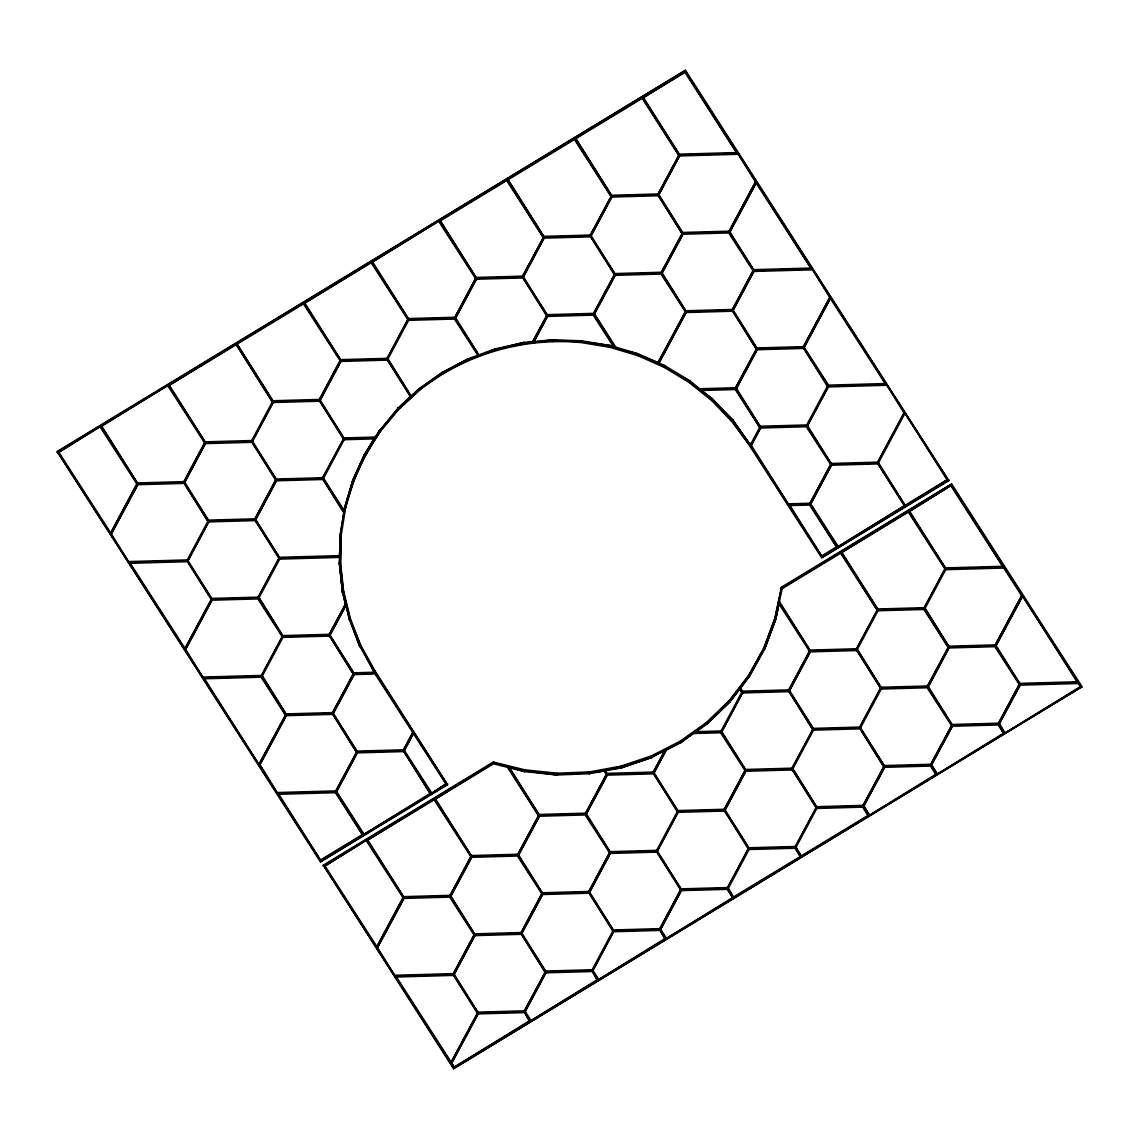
<?xml version="1.0" encoding="UTF-8"?>
<svg xmlns="http://www.w3.org/2000/svg" width="1139" height="1139" viewBox="0 0 1139 1139"><rect width="100%" height="100%" fill="white"/><g stroke="black" fill="none" stroke-linecap="round" stroke-linejoin="round"><path stroke-width="1.5" d="M283.17 636.416L258.909 597.576L283.17 636.416L328.844 635.135L345.444 604.396L342.469 592.323L339.394 564.132L339.749 556.601L336.233 556.7M255.421 520.11L276.848 479.989L255.421 520.11L279.881 558.124L339.564 556.444L340.091 535.686L343.964 512.023L343.75 512.849L322.522 478.707L343.024 510.571M339.579 563.193L339.749 556.601L339.394 564.132L339.579 563.278L342.469 592.294L339.579 563.278L339.379 564.004M340.29 534.903L339.564 556.444L340.319 534.775L340.091 535.686L343.964 512.023M345.772 507.026L345.558 507.88C352.207 480.245 364.423 454.404 380.583 431.112L398.764 409.328L419.75 390.051C464.968 354.058 524.054 337.116 581.502 342.625L610.12 347.352L637.925 355.681L664.379 367.456L689.095 382.476L711.661 400.544L731.622 421.245L748.693 444.31L821.689 557.783L948.773 480.672L685.464 70.276L57.149 451.471L320.443 861.867L447.527 784.771L374.546 671.327L360.679 646.297L350.257 619.801L343.451 592.18L340.376 564.061L341.088 535.771L345.772 507.026L353.958 479.975L365.69 454.247L380.782 430.286L398.977 408.488L419.949 389.225L443.37 372.837L468.798 359.597L494.198 350.328M447.527 784.771L374.745 670.487L360.878 645.471L350.47 618.975L343.651 591.369L340.575 563.236L341.287 534.917L341.088 535.771M360.009 645.941L359.81 646.738L349.502 619.217L346 605.008L329.726 635.605L354.186 673.619L374.489 673.049L374.688 672.224L359.995 645.913L374.489 673.049L373.905 670.999L373.677 671.768M606.375 774.677L604.225 770.206L606.375 774.677L585.161 813.986L539.487 815.268L508.862 767.672L509.062 766.846L524.723 770.761L524.623 771.616L556.999 774.99L589.376 773.723L621.268 767.843L652.006 757.421L664.962 750.088L652.106 756.638L621.268 767.843L606.873 769.793L614.989 768.213M589.418 773.708L589.717 772.883M343.992 511.397L344.804 506.784L344.192 510.571L323.362 478.195L343.992 511.397L353.019 479.619L364.779 453.863L374.731 438.045L364.594 454.66L352.834 480.416L344.633 507.581L344.832 506.755M652.006 757.421L652.206 756.595L651.907 757.463L652.206 756.595L651.907 757.463L621.367 767.8L621.51 767.017M349.531 619.303L359.767 646.681M778.805 604.695L775.702 619.289L764.881 648.105L749.462 675.911L729.729 702.08L706.693 724.233L729.971 701.24L739.909 688.34L741.845 692.484L739.709 689.166L729.729 702.08L706.792 724.176L695.089 732.505L720.873 731.936L745.333 769.964L723.906 810.085L678.232 811.367L653.772 773.353L666.514 749.291L680.866 741.959L693.665 733.516L720.674 732.761L745.134 770.776M540.028 772.783L556.999 774.99L557.199 774.164L567.45 773.765M524.823 770.79L524.51 771.601L508.862 767.672M342.668 591.511L345.444 604.396M780.13 604.467L809.786 650.568L788.359 690.704L809.587 651.394L778.962 603.798L775.702 619.289L764.625 649.016L749.234 676.765L749.462 675.911L740.336 688.326L742.685 691.985L788.601 690.846L812.862 729.686L791.648 768.996L745.974 770.277L721.514 732.249L742.927 692.128L721.514 732.249M774.976 618.135L781.625 587.126L951.635 483.99L1082.05 686.717L453.536 1068.724L323.319 865.184L493.315 762.048L524.937 769.836L557.17 773.196L589.504 771.929L621.296 766.063L651.764 755.726L680.282 741.162L706.294 722.639L729.259 700.556L748.594 675.413L763.927 647.778L774.976 618.135L763.742 648.575L748.394 676.239L729.031 701.396L706.123 723.436L680.083 741.987C633.74 769.622 577.914 779.674 524.766 770.662L493.116 762.859L323.106 866.01M840.796 552.387L877.315 610.305L856.101 649.6L810.427 650.882L779.247 602.431L782.336 587.852L839.286 553.298M615.516 274.513L594.302 313.809L615.743 347.139L638.395 353.916L638.224 354.756L664.621 366.644L689.736 381.75L699.531 389.581L735.253 388.57L756.467 349.274L732.22 310.434L721.67 310.719M774.776 618.961L781.397 587.439L781.212 588.265L951.635 483.99M764.824 648.233L764.611 649.059L775.915 618.463L775.716 619.217L778.962 603.798M689.736 381.75L689.835 380.853L665.119 365.818L658.84 363.014L685.706 313.268M706.693 724.233L707.02 723.322M749.234 676.765L749.405 675.997L740.336 688.326M729.8 701.994L729.928 701.254M349.317 620.029L346 605.008M680.681 742.756L693.879 732.704L680.681 742.756L666.315 750.117L653.772 773.353M352.834 480.444L353.019 479.619L344.633 507.581M468.115 359.568L468.428 358.714L442.573 372.88L468.3 358.742L478.408 355.055L454.717 318.222L437.148 318.721M735.296 389.538L735.495 388.726L759.756 427.566L735.296 389.538L700.699 390.52L712.274 399.789L732.548 419.778L750.316 445.036L732.548 419.778L712.558 399.034L700.898 389.695M764.881 648.105L764.625 649.016M411.307 396.457L387.815 358.799L411.307 396.457L419.337 388.456L442.758 372.054L468.3 358.742M756.68 348.449L735.452 387.744L699.73 388.755L689.921 380.91L689.707 381.736L689.835 380.853L689.707 381.736L689.835 380.853L658.641 363.825L658.84 363.014M410.78 396.315L398.024 408.687L379.743 430.57L398.194 407.876L410.78 396.315L386.975 359.312L372.923 359.71M374.546 671.327L374.745 670.487M781.212 588.265L781.454 587.311M342.469 592.323L342.668 591.468M532.397 342.483L532.596 341.657L523.527 343.323L532.397 342.483L546.706 315.973L522.445 277.133L546.905 315.147L532.596 341.657L523.812 342.469L495.536 348.805L479.149 355.525L455.344 318.536L476.771 278.414L480.288 278.315M352.834 480.416L364.779 453.863L364.58 454.689L374.731 438.045M379.743 430.57L379.956 429.759L375.144 437.874L380.013 429.688L375.144 437.874L344.334 438.743L319.874 400.729L341.301 360.593L351.837 360.308M352.805 480.501L352.99 479.704M547.788 315.603L533.579 342.369L552.458 340.632L552.686 339.806L581.744 340.832L610.49 345.573L614.291 346.697L614.092 347.523L581.573 341.672L610.49 345.573L610.276 346.413L610.518 345.587M581.573 341.672L581.844 340.846L581.645 341.686L552.486 340.618L581.744 340.832L581.645 341.686L581.773 340.846M626.678 351.424L638.139 354.855L638.481 353.958L657.929 362.601L685.664 311.246L657.73 363.426L657.929 362.601L638.324 354.784L638.395 353.916L615.544 347.965L594.302 313.809M58.317 452.61L100.488 426.328L137.207 483.42L110.398 533.536L58.317 452.61L100.488 426.328M183.763 482.594L208.024 521.434L183.763 482.594L137.847 483.733L101.328 425.815L168.216 385.238L204.949 442.331L183.521 482.452L204.949 442.331M110.398 533.536L137.207 483.42M208.223 520.623L186.81 560.744L128.935 562.367L111.01 534.504L138.09 483.876M137.847 483.733L101.328 425.815M101.115 426.641L168.216 385.238M205.006 444.295L184.404 482.908L208.864 520.936L254.538 519.64L275.965 479.519L251.505 441.505L205.59 442.644L168.857 385.552L235.958 344.135L272.477 402.053L235.958 344.135M128.935 562.367L111.209 533.678M205.59 442.644L169.056 384.726M184.404 482.908L205.832 442.786M252.146 441.818L273.559 401.697L252.146 441.818L276.606 479.832L322.28 478.551L343.693 438.43L319.247 400.415L273.317 401.54L236.798 343.636L303.686 303.045L340.419 360.138L318.991 400.259L340.419 360.138M186.81 560.744L187.01 559.918L129.134 561.541M186.853 561.712L129.547 563.321L184.689 649.031L211.313 599.726L187.052 560.886L173.156 561.285M237.225 520.295L254.78 519.797L279.24 557.811L257.827 597.932L212.153 599.228L187.693 561.2L209.106 521.078L214.374 520.936M208.864 520.936L184.603 482.082M187.693 561.2L209.106 521.078M184.689 649.031L211.512 598.915L187.052 560.886M185.301 649.985L212.395 599.37L185.301 649.985L203.24 677.862L261.102 676.224L282.529 636.103L258.069 598.089M212.153 599.228L187.892 560.388M275.766 480.345L251.505 441.505M203.24 677.862L185.515 649.159M203.853 678.816L204.052 677.99L258.994 764.525L203.853 678.816L261.144 677.207L285.604 715.221L258.994 764.525M273.317 401.54L236.798 343.636M304.327 303.358L371.428 261.956L408.146 319.048L386.733 359.169L341.059 360.451L304.327 303.358L371.214 262.767L407.947 319.86M254.538 519.64L275.965 479.519M279.041 558.637L254.78 519.797M276.606 479.832L252.345 440.992M257.827 597.932L279.24 557.811M279.881 558.124L255.62 519.284M322.28 478.551L343.494 439.255L319.247 400.415M261.102 676.224L282.529 636.103M286.444 714.708L262.184 675.868L286.444 714.708L332.118 713.427L353.346 674.131L329.086 635.291L353.346 674.131M341.059 360.451L304.526 302.533M319.874 400.729L341.301 360.593M372.069 262.269L439.156 220.852L475.888 277.944L454.461 318.08L408.787 319.361L372.069 262.269L439.156 220.852M320.073 713.925L332.374 713.584L356.621 752.423L335.407 791.719L277.532 793.342L259.806 764.653L286.686 714.865L297.236 714.566M344.334 438.743L320.087 399.903M285.604 715.221L261.344 676.381M259.607 765.479L286.686 714.865M353.759 480.8L353.958 479.975M277.532 793.342L259.806 764.653M278.144 794.296L278.357 793.484L320.757 860.529L278.144 794.296L335.45 792.687L362.715 835.072L320.757 860.529M386.733 359.169L408.146 319.048M410.581 397.141L386.975 359.312M365.69 454.247L365.477 455.102L376.055 437.789M340.376 564.061L340.575 563.207M328.844 635.135L345.644 603.57M380.568 431.14L380.782 430.286L375.856 438.615M408.787 319.361L372.268 261.443M416.062 319.304L409.029 319.504L408.83 320.33L454.504 319.048L478.209 355.881L468.229 359.525M343.451 592.223L343.651 591.369M507.837 181.229L543.417 237.681L522.203 276.976L476.529 278.258L439.996 220.34L506.898 179.763M398.977 408.488L398.764 409.328L411.763 396.756M350.257 619.801L350.456 618.947M332.118 713.427L353.546 673.306M356.621 752.423L332.374 713.584M333.001 713.897L354.229 674.587L375.101 674.003L412.845 732.662L403.135 750.629L357.461 751.911L333.001 713.897L354.428 673.761L363.127 673.519M413.728 395.589L413.927 394.763L411.549 397.568M419.095 389.324L442.872 371.997M419.722 390.065L419.949 389.225M360.693 646.326L360.878 645.471M354.186 673.619L329.926 634.779M354.229 674.587L354.428 673.761M335.407 791.719L356.82 751.598M335.45 792.687L335.649 791.876L362.715 835.072M336.29 792.189L357.703 752.053L336.29 792.189L363.555 834.574L430.457 793.983L403.391 750.772L430.457 793.983M320.443 861.867L447.741 783.945M454.461 318.08L475.888 277.944M454.504 319.048L454.717 318.222M443.156 373.663L443.37 372.837M324.487 866.323L366.644 840.041L403.377 897.133L376.553 947.264L324.487 866.323L366.644 840.041M357.461 751.911L333.214 713.071M476.529 278.258L439.996 220.34M455.344 318.536L476.771 278.414M575.565 140.125L611.159 196.577L589.945 235.887L544.257 237.168L507.738 179.25L573.102 139.584M468.599 360.422L468.798 359.597M478.209 355.881L478.408 355.055M479.149 355.525L455.557 317.71M363.555 834.574L430.656 793.157M367.285 840.354L434.173 799.777L470.905 856.87L449.691 896.165L404.018 897.447L367.285 840.354L432.863 799.877M495.479 348.833L495.251 349.659L523.527 343.323L523.855 342.469L523.613 343.295L523.812 342.469L495.351 349.645L495.536 348.805L479.348 354.713M403.135 750.629L413.044 731.836L375.301 673.177M413.656 732.79L446.36 783.632L431.297 793.47L404.018 751.085L412.873 734.242M522.203 276.976L543.616 236.855M523.086 277.446L544.499 237.311L523.086 277.446L547.546 315.46L593.22 314.179L614.434 274.869L590.187 236.029L614.633 274.058L593.22 314.179M544.257 237.168L507.738 179.25M376.553 947.264L403.377 897.133M643.307 99.036L678.887 155.488L657.673 194.783L611.999 196.079L575.466 138.161L642.368 97.57M449.933 896.322L474.394 934.336L452.966 974.457L395.105 976.08L377.166 948.218L404.26 897.603M546.706 315.973L546.905 315.147M404.018 897.447L367.484 839.543M547.546 315.46L523.285 276.62M431.297 793.47L446.36 783.632M495.237 763.372L507.667 766.504L538.647 815.766L517.419 855.076L471.745 856.357L435.013 799.265L492.176 763.885M395.105 976.08L377.365 947.392M552.486 340.618L552.785 339.806L552.543 340.618L552.686 339.806L533.778 341.543M552.572 341.586L552.771 340.775M589.945 235.887L611.358 195.766M590.814 236.343L612.241 196.221L590.814 236.343L615.274 274.371L660.962 273.075L682.176 233.78L657.915 194.94L682.176 233.78M611.999 196.079L575.466 138.161M685.165 71.615L737.033 153.366L679.727 154.975L643.008 97.883L683.656 72.512M449.691 896.165L471.105 856.044L434.372 798.952M520.708 933.368L542.121 893.247L520.708 933.368L475.034 934.649L450.574 896.635L471.987 856.5M493.116 762.859L493.315 762.048M493.372 762.788L493.7 762.005M471.745 856.357L435.212 798.439M615.274 274.371L591.027 235.517M452.966 974.457L474.394 934.336M453.009 975.425L395.717 977.034L450.859 1062.744L477.469 1013.454L453.208 974.614L447.997 974.756M513.917 933.709L520.95 933.51L545.211 972.35L523.983 1011.66L478.309 1012.941L453.849 974.927L475.276 934.792L491.08 934.35M610.148 347.352L610.575 345.587M615.743 347.139L615.544 347.965L638.324 354.784M56.95 452.283L685.464 70.276M475.034 934.649L450.773 895.809M453.849 974.927L475.276 934.792M657.673 194.783L679.1 154.662M658.556 195.253L679.969 155.132L658.556 195.253L683.016 233.267L728.689 231.986L755.769 181.372L737.844 153.509L755.57 182.197M450.859 1062.744L477.668 1012.628L453.208 974.614M504.904 1012.343L524.225 1011.802L529.663 1021.384L453.835 1067.385L451.67 1062.886L478.551 1013.084L483.819 1012.941M524.723 770.662L524.965 769.85M453.536 1068.724L1080.527 687.629M453.835 1067.385L529.863 1020.572M679.727 154.975L643.208 97.057M637.925 355.681L638.111 354.841M477.469 1013.454L477.668 1012.628M478.309 1012.941L454.048 974.101M451.471 1063.712L478.551 1013.084M517.419 855.076L538.847 814.955M660.962 273.075L682.375 232.954M586.343 815.595L609.863 852.143L588.436 892.278L542.762 893.56L518.302 855.531L539.729 815.41M729.871 233.595L753.392 270.157L731.978 310.278L686.29 311.559L661.83 273.545L683.258 233.424M539.487 815.268L509.062 766.846L524.552 771.601M683.016 233.267L658.755 194.427M557.014 774.022L557.17 773.196L556.928 774.99M557.042 774.99L557.199 774.164M545.211 972.35L520.95 933.51M576.391 892.762L588.678 892.421L613.138 930.435L591.725 970.57L546.051 971.852L521.591 933.823L543.004 893.702L555.305 893.36M664.407 367.47L664.592 366.63M664.877 366.616L665.005 365.747L658.641 363.825L686.532 311.716L700.599 311.317M542.762 893.56L518.501 854.72M521.591 933.823L543.004 893.702M686.29 311.559L662.044 272.719M523.983 1011.66L545.41 971.539M529.663 1021.384L524.225 1011.802M524.865 1012.115L546.293 971.994L524.865 1012.115L530.503 1020.886L597.406 980.295L591.967 970.713L597.406 980.295M589.333 772.755L589.546 771.929M589.376 773.723L589.575 772.897L582.769 773.167M530.503 1020.886L597.605 979.469M689.123 382.505L689.309 381.665L710.522 398.636M546.051 971.852L521.79 933.012M585.161 813.986L606.574 773.851M728.689 231.986L755.769 181.372M605.08 770.832L607.215 774.164L653.131 773.039L677.591 811.053L656.178 851.175L610.504 852.456L586.044 814.442L606.646 775.83M756.396 182.325L811.324 268.861L754.032 270.47L729.572 232.456L755.556 183.863M699.531 389.581L699.73 388.755M607.215 774.164L605.279 770.021M588.436 892.278L609.863 852.143M613.138 930.435L612.939 931.261L588.678 892.421M731.978 310.278L753.392 270.157M642.368 851.716L656.42 851.331L680.88 889.345L659.453 929.467L613.779 930.748L589.319 892.734L610.746 852.613L619.531 852.356M756.467 349.274L732.22 310.434M829.875 297.678L812.15 268.989L830.075 296.866L802.995 347.48L757.307 348.762L732.847 310.748L754.274 270.612L764.796 270.327M621.082 766.889L621.296 766.063M711.661 400.544L711.847 399.689L716.559 404.587M610.504 852.456L586.243 813.616M589.319 892.734L610.746 852.613M754.032 270.47L729.772 231.63M732.847 310.748L754.274 270.612M591.725 970.57L591.924 969.745L546.25 971.026M735.253 388.57L735.452 387.744M592.607 971.026L614.021 930.905L592.607 971.026L598.246 979.782L665.133 939.205L659.695 929.623L665.133 939.205M736.136 389.04L757.549 348.904L736.136 389.04L760.596 427.054L806.27 425.772L827.697 385.651L803.237 347.623L827.484 386.463M731.637 421.273L720.09 408.246M651.565 756.552L651.764 755.726M651.878 757.463L652.106 756.638M598.246 979.782L665.333 938.379M613.779 930.748L589.518 891.908M664.962 750.088L652.889 772.883L664.763 750.914M677.591 811.053L677.392 811.879L653.131 773.039M757.307 348.762L733.06 309.922M666.315 750.117L666.514 749.291M748.693 444.31L731.85 420.448M749.519 443.783L732.562 419.807M806.512 425.915L830.972 463.943L809.558 504.064L788.672 504.648L750.943 445.99L760.838 427.196M680.083 741.987L680.31 741.147M656.178 851.175L656.377 850.349L610.703 851.645M680.681 890.171L656.42 851.331M760.596 427.054L736.335 388.214M706.593 810.726L724.148 810.228L748.608 848.256L727.195 888.377L681.521 889.659L657.061 851.645L678.474 811.509L683.742 811.367M678.232 811.367L653.971 772.527M657.061 851.645L678.474 811.509M706.123 723.436L706.322 722.624M659.453 929.467L680.88 889.345M802.995 347.48L830.075 296.866M660.335 929.937L681.763 889.801L660.335 929.937L665.973 938.693L732.875 898.101L727.437 888.52M904.38 412.346L877.286 462.961L904.38 412.346L886.441 384.484L828.324 385.964L803.878 347.936L829.861 299.358M665.973 938.693L733.075 897.29M681.521 889.659L657.26 850.819M720.674 732.761L720.873 731.936M729.031 701.396L729.259 700.556M803.878 347.936L830.687 297.82L885.829 383.53L828.537 385.139L804.077 347.11M806.27 425.772L806.469 424.947L760.795 426.228M810.441 504.52L831.854 464.399L810.441 504.52L837.706 546.905L904.793 505.502L877.528 463.117L831.612 464.256L807.152 426.228L828.58 386.107M742.685 691.985L740.549 687.515M788.672 504.648L751.142 445.164M789.284 505.602L789.484 504.776L821.988 556.444L789.284 505.602L809.601 505.033L836.866 547.418L821.988 556.444M748.394 676.239L748.594 675.413M723.906 810.085L745.333 769.964M748.408 849.068L724.148 810.228M763.742 648.575L763.942 647.749M828.324 385.964L828.537 385.139M724.788 810.541L746.216 770.42L724.788 810.541L749.248 848.569L794.922 847.288L816.15 807.978L791.89 769.138L816.35 807.152L794.922 847.288M781.425 587.952L781.625 587.126M782.336 587.852L782.137 588.678L840.582 553.212L877.315 610.305M779.247 602.431L779.46 601.606L810.427 650.882M775.687 619.317L775.915 618.392L775.73 619.175M809.558 504.064L830.972 463.943M809.601 505.033L809.801 504.207L804.718 504.349M745.974 770.277L721.713 731.437M727.195 888.377L748.608 848.256M831.612 464.256L807.352 425.402M728.077 888.833L728.277 888.007L733.715 897.589L728.077 888.833L749.49 848.712M749.248 848.569L724.988 809.729M812.862 729.686L788.601 690.846M821.689 557.783L948.972 479.846M842.291 650.141L856.343 649.757L880.803 687.771L859.376 727.892L813.702 729.174L789.242 691.159L810.669 651.038L821.205 650.739M809.587 651.394L809.786 650.568M789.242 691.159L810.669 651.038M836.866 547.418L809.801 504.207M837.706 546.905L904.793 505.502M841.422 552.7L908.523 511.297L945.256 568.389L923.829 608.511L878.155 609.792L841.422 552.7L908.324 512.109L945.057 569.201M791.648 768.996L813.061 728.86M904.167 413.172L886.441 384.484M816.99 807.466L792.73 768.626L816.99 807.466L862.664 806.184L883.878 766.889L859.618 728.049L883.878 766.889M904.594 506.328L877.528 463.117M878.169 463.431L878.368 462.605L905.434 505.816L878.169 463.431L904.992 413.3L947.591 479.533L905.434 505.816M813.702 729.174L789.441 690.334M795.805 847.743L796.004 846.918L801.443 856.5L795.805 847.743L817.233 807.622M904.992 413.3L947.392 480.359M733.715 897.589L800.603 857.012L795.164 847.43M856.101 649.6L877.514 609.479M880.604 688.597L856.343 649.757M881.444 688.084L857.183 649.244L881.444 688.084L927.118 686.803L948.331 647.493L924.071 608.653L906.516 609.151M878.155 609.792L841.636 551.874M885.43 609.749L878.397 609.934L878.197 610.76L923.871 609.479L948.331 647.493M909.164 511.61L951.321 485.328L909.164 511.61L945.897 568.703L1003.188 567.094L952.275 486.794M859.376 727.892L880.803 687.771M860.258 728.362L860.472 727.536L884.718 766.376L930.392 765.095L951.62 725.785L927.16 687.771L881.486 689.052L881.686 688.227L860.258 728.362L884.718 766.376M862.664 806.184L884.078 766.063M863.547 806.654L884.761 767.344L930.435 766.063L936.073 774.819L869.185 815.41L863.746 805.828L884.96 766.519M801.443 856.5L868.345 815.923L862.906 806.341M869.185 815.41L936.272 774.007L931.574 766.704M923.829 608.511L945.256 568.389M923.871 609.479L924.071 608.653M949.171 646.995L924.925 608.155L949.171 646.995L994.86 645.699L1021.939 595.085L1004.014 567.222M945.897 568.703L909.363 510.785M949.641 568.745L946.139 568.845L945.94 569.671L1003.801 568.048L1021.74 595.911M927.118 686.803L948.531 646.681M928 687.258L949.413 647.137L928 687.258L952.46 725.287L998.134 724.005L1019.547 683.87L995.102 645.856M930.392 765.095L951.82 724.974L927.36 686.945M998.376 724.148L1003.815 733.73L936.913 774.321L931.488 764.739L952.702 725.429M936.913 774.321L1004.014 732.904M952.46 725.287L928.2 686.447M994.86 645.699L1021.939 595.085M1022.551 596.039L1077.494 682.574L1020.188 684.183L995.728 646.169L1022.551 596.039L1076.739 680.282M998.134 724.005L1019.547 683.87M1004.655 733.217L1080.683 686.39L1078.306 682.717L1080.47 687.216L1004.655 733.217L999.216 723.635L1019.619 685.849M1020.188 684.183L995.942 645.343M340.091 535.686L340.319 534.775M638.395 353.916L638.281 354.784M732.619 419.85L732.434 420.704L732.633 419.878L732.363 420.633L712.373 399.874L712.558 399.034L712.302 399.817L712.487 398.963L700.699 390.52M379.728 430.613L379.956 429.759M364.637 454.575L364.836 453.749M689.65 381.693L689.935 380.939M664.792 366.573L665.119 365.818M111.01 534.504L137.89 484.701L183.564 483.42M272.677 401.227L251.263 441.348L251.463 440.537L205.789 441.818M258.71 598.402L280.123 558.281L279.923 559.107L339.55 557.427M323.163 479.021L344.576 438.885L344.377 439.711L374.517 438.871M387.616 359.625L409.029 319.504M261.984 676.694L283.412 636.573M259.194 763.7L285.804 714.395M329.726 635.605L345.8 605.834M594.102 314.635L615.316 275.339L660.99 274.058L685.45 312.072M404.018 751.085L413.457 733.616L446.161 784.458M661.83 273.545L683.058 234.235L728.732 232.954L753.192 270.982M729.572 232.456L756.182 183.151L811.324 268.861M377.166 948.218L404.046 898.429L449.734 897.133L474.194 935.162M450.574 896.635L471.788 857.325L517.462 856.044L541.922 894.058M518.302 855.531L539.516 816.236L585.204 814.955L609.664 852.969M750.316 445.036L759.955 426.741M750.943 445.99L760.638 428.022L806.312 426.741L830.772 464.755M586.044 814.442L607.258 775.146L652.932 773.851M807.152 426.228L828.366 386.933L886.242 385.309M742.044 691.672L720.631 731.793L720.83 730.967L695.288 731.679L706.906 723.407M792.53 769.451L813.944 729.33L813.744 730.156L859.418 728.86M856.984 650.07L878.397 609.934M924.711 608.966L946.139 568.845M931.275 765.55L952.503 726.255L998.177 724.974L1003.815 733.73M995.728 646.169L1022.352 596.864M999.017 724.461L1020.231 685.151L1078.106 683.528M413.03 394.877L419.266 388.527L411.506 395.632M168.857 385.552L235.745 344.96M236.585 344.448L303.487 303.871L340.219 360.963M439.796 221.165L506.698 180.588L543.417 237.681M507.538 180.076L574.426 139.485L611.159 196.577M575.266 138.986L642.168 98.395L678.887 155.488M643.008 97.883L684.966 72.426L737.033 153.366M320.956 859.703L362.914 834.261M822.187 555.618L837.065 546.592M905.633 504.99L947.591 479.533M435.013 799.265L493.472 763.799L507.467 767.316L538.647 815.766M733.915 896.777L800.802 856.186M801.642 855.674L868.544 815.097M495.821 349.744L499.124 349.004M502.441 348.263L509.062 346.769M512.365 346.028L527.357 343.11M552.657 339.806L533.579 342.369L547.588 316.428L593.262 315.147L614.092 347.523M594.487 772.27L604.026 771.032M530.746 342.796L539.203 342.027M544.285 341.558L551.048 340.931M679.94 154.149L737.232 152.541M695.758 154.69L715.05 154.149M679.769 155.943L737.645 154.32M612.198 195.253L657.872 193.972M631.561 195.68L649.13 195.182M612.042 197.047L657.716 195.766M544.47 236.343L590.144 235.061M683.215 232.441L728.889 231.16M567.336 236.67L586.67 236.129M688.526 233.267L707.846 232.726M544.3 238.136L589.974 236.855M476.728 277.432L522.402 276.151M615.487 273.545L661.161 272.264M754.232 269.644L811.538 268.035M503.125 277.674L520.694 277.176M624.3 274.271L643.635 273.73M785.839 269.729L805.131 269.188M476.572 279.226L522.246 277.944M754.075 271.438L811.95 269.815M408.986 318.536L454.675 317.254M547.745 314.635L593.419 313.353M686.504 310.733L732.178 309.452M560.089 315.261L577.658 314.763M686.333 312.527L732.007 311.246M341.259 359.625L386.933 358.344M757.52 347.936L803.194 346.655M780.4 348.263L797.969 347.779M341.102 361.419L386.776 360.138M757.35 349.73L803.038 348.449M273.517 400.714L319.205 399.433M273.36 402.523L319.034 401.227M344.533 437.917L375.343 437.049M205.632 443.612L251.306 442.331M138.047 482.908L183.735 481.626M276.805 479.006L322.479 477.725M831.812 463.431L877.486 462.149M276.649 480.8L322.323 479.519M831.655 465.225L877.329 463.943M209.063 520.11L254.752 518.829M788.871 503.822L809.758 503.239M208.907 521.904L254.581 520.623M280.08 557.298L339.764 555.633M131.483 562.452L150.59 561.911M294.161 557.882L313.439 557.341M946.096 567.877L1003.388 566.268M972.435 568.105L989.976 567.621M212.352 598.402L258.026 597.121M229.964 598.872L249.284 598.331M212.196 600.196L257.87 598.915L282.33 636.929M878.354 608.966L924.042 607.685M283.369 635.59L329.043 634.309M286.928 636.473L306.249 635.932M283.212 637.384L328.886 636.103M810.626 650.07L856.3 648.774M949.371 646.169L995.059 644.888M963.466 646.738L982.8 646.197M810.47 651.864L856.144 650.568M949.214 647.963L994.888 646.681L1019.348 684.696M203.44 677.036L261.315 675.413M354.386 672.793L374.688 672.224M223.159 677.449L240.514 676.965M742.884 691.159L788.572 689.878M881.643 687.258L927.317 685.977M1020.402 683.357L1077.693 681.748M742.728 692.953L788.402 691.672M286.644 713.882L332.332 712.601M286.487 715.676L332.161 714.395M813.901 728.362L859.589 727.066M952.66 724.461L998.334 723.18M357.66 751.085L403.348 749.804M377.037 751.512L396.358 750.971M357.504 752.879L403.178 751.598M607.414 773.353L653.103 772.057M746.173 769.451L791.847 768.17M884.918 765.55L930.606 764.269M746.017 771.245L791.69 769.964M277.731 792.516L335.606 790.893M539.687 814.442L585.361 813.161M678.431 810.541L724.119 809.26M817.19 806.654L862.864 805.358M543.232 815.31L562.566 814.769M827.768 807.323L847.089 806.782M678.274 812.335L723.948 811.053M817.033 808.448L862.707 807.152L868.345 815.923M471.945 855.531L517.619 854.25M749.448 847.743L795.136 846.462M479.021 856.314L498.341 855.759M763.543 848.313L781.112 847.829M610.547 853.438L656.221 852.143M749.291 849.537L794.965 848.256L800.603 857.012M404.217 896.635L449.891 895.339M542.961 892.734L588.635 891.453M681.72 888.833L727.394 887.552M414.795 897.304L434.116 896.763M699.332 889.317L716.901 888.819M542.805 894.528L588.479 893.247M681.563 890.627L727.237 889.345L732.875 898.101M475.234 933.823L520.907 932.542M613.978 929.937L659.666 928.641M633.355 930.364L652.675 929.823M475.063 935.617L520.751 934.336M613.821 931.73L659.495 930.435M395.304 975.269L453.165 973.631M406.338 975.924L427.168 975.34M570.881 971.311L588.45 970.812M546.079 972.82L591.767 971.539M478.508 1012.115L524.182 1010.834M478.352 1013.909L524.025 1012.628M531.6 771.687L536.654 772.342M615.245 348.007L623.403 350.442M685.265 71.088L948.773 480.672M951.435 484.815L1081.851 687.529M830.488 298.632L885.629 384.356M951.122 486.154L1003.188 567.094M999.216 723.635L1004.854 732.391M810.641 503.694L837.905 546.079M661.204 273.232L684.71 309.794M748.893 443.484L821.888 556.957M931.488 764.739L937.112 773.495M593.462 314.321L614.291 346.697M863.746 805.828L869.384 814.584M438.956 221.678L475.689 278.77M660.535 929.111L666.173 937.867M592.807 970.2L598.445 978.956M517.661 855.218L541.182 891.78M404.231 750.259L431.496 792.644M168.017 386.05L204.749 443.142M525.065 1011.304L530.703 1020.06M336.489 791.363L363.754 833.748M100.275 427.153L137.007 484.246M366.445 840.867L403.163 897.959M58.53 451.784L110.597 532.725M129.761 562.495L184.888 648.205M324.686 865.498L376.753 946.438M395.916 976.223L451.058 1061.932M451.67 1062.886L454.034 1066.574M58.117 452.966L320.657 861.041M323.319 865.184L453.735 1067.912M621.567 766.988L621.396 767.8L621.609 766.988M398.251 407.805L398.024 408.687L398.294 407.79M523.726 342.483L523.527 343.323L523.755 342.483M523.94 343.437L523.741 344.263L523.983 343.423M749.704 442.943L749.49 443.769L749.718 442.971"/></g></svg>
